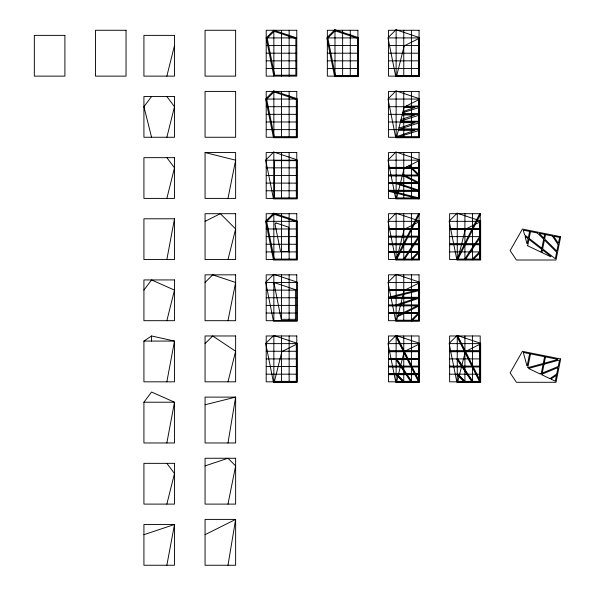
<?xml version="1.0" encoding="UTF-8"?>
<svg xmlns="http://www.w3.org/2000/svg" width="595" height="595" viewBox="0 0 595 595"><rect width="100%" height="100%" fill="white"/><g stroke="black" fill="none" stroke-linecap="round" stroke-linejoin="round"><path stroke-width="0.89" d="M418.597 106.007L406.794 106.245L406.675 105.761M418.597 113.645L402.518 113.645M418.597 121.268L400.613 121.209M418.597 128.937L400.271 128.892L418.597 122.972M418.597 173.777L418.173 173.956M401.045 119.498L414.916 115.058L402.183 114.954M396.887 136.121L397.215 136.426L414.916 130.342L398.36 130.238M403.142 111.109L403.47 111.414L414.916 107.42L404.079 107.353M227.989 442.97L235.635 397.118L205.067 397.118L205.067 442.97L235.635 442.97L235.635 397.118L205.067 404.756M227.989 565.25L235.635 519.398L205.067 519.398L205.067 565.25L235.635 565.25L235.635 519.398L205.067 534.682M166.853 259.546L174.491 218.789L143.923 218.789L143.923 259.546L174.491 259.546L174.491 218.789M166.853 381.826L174.491 341.069L151.569 335.974L143.923 341.069L143.923 381.826L174.491 381.826L174.491 341.069L143.923 341.069M166.853 442.97L174.491 402.213L151.569 392.023L143.923 402.213L143.923 442.97L174.491 442.97L174.491 402.213L143.923 402.213M166.853 565.25L174.491 524.493L143.923 524.493L143.923 565.25L174.491 565.25L174.491 524.493L143.923 534.682M227.989 198.41L235.635 160.196L205.067 152.558L205.067 198.41L235.635 198.41L235.635 152.558L205.067 152.558M227.989 320.69L235.635 282.476L212.705 274.838L205.067 282.476M227.989 504.106L235.635 465.9L227.989 458.254L205.067 465.9M527.215 243.429L528.129 238.848M528.397 237.509L529.58 231.581M527.698 245.683L528.91 239.629M529.178 238.283L530.48 231.76M541.1 251.945L541.621 249.342M541.889 247.996L543.629 239.294M543.919 237.859L544.574 234.579M541.941 252.429L542.402 250.116M542.67 248.777L544.365 240.276M544.656 238.833L545.474 234.757M527.215 365.709L529.58 353.861M527.802 367.457L530.48 354.04M555.38 258.49L556.615 252.287M556.905 250.845L558.132 244.724M558.467 243.028L559.56 237.576M541.257 373.422L542.997 364.728M543.265 363.381L544.574 356.859M541.941 374.709L542.03 374.248M542.32 372.805L544.016 364.304M544.284 362.965L545.474 357.037M555.336 380.971L556.392 375.69M556.734 373.995L557.954 367.874M558.244 366.431L559.486 360.228M398.97 127.784L399.297 128.089L414.916 122.704L400.271 122.6M166.853 76.13L174.491 45.562M166.853 137.267L174.491 106.698L166.853 96.509M166.853 198.41L174.491 167.842L166.853 157.653M166.853 320.69L174.491 290.122L151.569 279.933L143.923 290.122M166.853 504.106L174.491 473.538L166.853 463.349M227.989 259.546L235.635 228.978L220.351 213.694L205.067 221.34M227.989 381.826L235.635 351.258L212.705 335.974L205.067 343.62M402.733 112.752L418.597 107.688M400.643 121.09L418.597 115.333M395.72 259.346L418.642 213.486M396.538 259.755L419.468 213.903M456.856 259.346L479.786 213.486M457.674 259.755L480.604 213.903M403.388 259.294L418.672 236.371M404.154 259.807L419.438 236.877M464.531 259.294L479.815 236.371M465.29 259.807L480.574 236.877M151.569 96.509L143.923 106.698L151.569 137.267M266.203 37.916L273.849 30.278L296.779 37.916L266.203 37.916L273.849 76.13L273.849 30.278M411.086 259.227L418.731 251.581M411.74 259.874L419.378 252.228M411.086 320.363L418.731 312.725M472.229 259.227L479.868 251.581M411.74 321.017L419.378 313.372M472.876 259.874L480.522 252.228M406.675 166.898L406.794 167.381M549.973 378.561L556.667 374.091M551.089 378.911L556.161 375.534M409.955 165.261L409.888 165.67M397.906 315.469L418.85 304.997M397.616 316.637L419.259 305.815M540.178 373.943L541.167 373.534M542.528 372.976L558.155 366.542M542.119 374.136L557.746 367.703M395.98 304.967L418.91 297.329M396.27 305.837L419.2 298.199M527.988 367.636L543.161 363.5M544.477 363.143L557.508 359.588M528.873 368.35L542.811 364.549M544.128 364.185L559.293 360.049M409.71 167.381L409.896 166.972M388.371 297.314L418.947 289.676M388.595 298.207L419.163 290.568M417.37 175.019L417.526 174.603M416.069 182.665L416.165 182.189M413.131 168.296L412.952 168.735M414.678 190.311L414.774 189.827M413.28 197.949L413.339 197.451M406.794 175.942L406.675 176.425M327.347 37.916L357.915 37.916M388.483 37.916L419.059 37.916M266.203 45.562L296.779 45.562M327.347 45.562L357.915 45.562M388.483 45.562L419.059 45.562M266.203 53.2L296.779 53.2M327.347 53.2L357.915 53.2M388.483 53.2L419.059 53.2M266.203 60.846L296.779 60.846M327.347 60.846L357.915 60.846M388.483 60.846L419.059 60.846M266.203 68.484L296.779 68.484M327.347 68.484L357.915 68.484M388.483 68.484L419.059 68.484M266.203 99.06L296.779 99.06M388.483 99.06L419.059 99.06M266.203 106.698L296.779 106.698M388.483 106.698L419.059 106.698M266.203 114.344L296.779 114.344M388.483 114.344L419.059 114.344M266.203 121.982L296.779 121.982M388.483 121.982L419.059 121.982M266.203 129.628L296.779 129.628M388.483 129.628L419.059 129.628M266.203 160.196L296.779 160.196M388.483 160.196L419.059 160.196M388.483 167.381L419.059 167.381M266.203 167.842L296.779 167.842M388.483 167.842L419.059 167.842M388.483 168.296L419.059 168.296M388.483 175.027L419.059 175.027M266.203 175.48L296.779 175.48M388.483 175.48L419.059 175.48M388.483 175.942L419.059 175.942M388.483 182.665L419.059 182.665M266.203 183.126L296.779 183.126M388.483 183.126L419.059 183.126M388.483 183.58L419.059 183.58M388.483 190.311L419.059 190.311M266.203 190.764L296.779 190.764M388.483 190.764L419.059 190.764M388.483 191.226L419.059 191.226M266.203 221.34L296.779 221.34M388.483 221.34L419.059 221.34M449.627 221.34L480.195 221.34M388.483 228.525L419.059 228.525M449.627 228.525L480.195 228.525M266.203 228.978L296.779 228.978M388.483 228.978L419.059 228.978M449.627 228.978L480.195 228.978M388.483 229.439L419.059 229.439M449.627 229.439L480.195 229.439M388.483 236.163L419.059 236.163M266.203 236.624L296.779 236.624M388.483 236.624L419.059 236.624M449.627 236.624L480.195 236.624M388.483 237.078L419.059 237.078M388.483 243.809L419.059 243.809M449.627 243.809L480.195 243.809M266.203 244.262L296.779 244.262M388.483 244.262L419.059 244.262M449.627 244.262L480.195 244.262M388.483 244.724L419.059 244.724M449.627 244.724L480.195 244.724M388.483 251.447L419.059 251.447M266.203 251.908L296.779 251.908M388.483 251.908L419.059 251.908M449.627 251.908L480.195 251.908M388.483 252.369L419.059 252.369M266.203 282.476L296.779 282.476M388.483 282.476L419.059 282.476M388.483 289.661L419.059 289.661M266.203 290.122L296.779 290.122M388.483 290.122L419.059 290.122M388.483 290.576L419.059 290.576M388.483 297.307L419.059 297.307M266.203 297.76L296.779 297.76M388.483 297.76L419.059 297.76M388.483 298.221L419.059 298.221M388.483 304.945L419.059 304.945M266.203 305.406L296.779 305.406M388.483 305.406L419.059 305.406M388.483 305.86L419.059 305.86M388.483 312.591L419.059 312.591M266.203 313.044L296.779 313.044M388.483 313.044L419.059 313.044M388.483 313.505L419.059 313.505M266.203 343.62L296.779 343.62M388.483 343.62L419.059 343.62M449.627 343.62L480.195 343.62M388.483 350.805L419.059 350.805M449.627 350.805L480.195 350.805M266.203 351.258L296.779 351.258M388.483 351.258L419.059 351.258M449.627 351.258L480.195 351.258M388.483 351.719L419.059 351.719M449.627 351.719L480.195 351.719M388.483 358.443L419.059 358.443M266.203 358.904L296.779 358.904M388.483 358.904L419.059 358.904M449.627 358.904L480.195 358.904M388.483 359.358L419.059 359.358M388.483 366.089L419.059 366.089M449.627 366.089L480.195 366.089M266.203 366.542L296.779 366.542M388.483 366.542L419.059 366.542M449.627 366.542L480.195 366.542M388.483 367.003L419.059 367.003M449.627 367.003L480.195 367.003M388.483 373.727L419.059 373.727M266.203 374.188L296.779 374.188M388.483 374.188L419.059 374.188M449.627 374.188L480.195 374.188M388.483 374.649L419.059 374.649M419.059 381.826L388.483 381.826L388.483 335.974L419.059 335.974L419.059 381.826L396.129 335.974L396.129 381.826M480.195 381.826L449.627 381.826L449.627 335.974L480.195 335.974L480.195 381.826L457.265 335.974L457.265 381.826M400.502 136.813L400.442 136.315L418.597 130.617M523.54 230.22L529.461 231.403M530.666 231.641L537.374 232.987M539.539 233.418L544.455 234.4M545.652 234.638L552.294 235.97M553.99 236.304L559.441 237.398M523.54 352.5L529.461 353.683M530.666 353.921L544.455 356.68M545.652 356.918L557.5 359.291M388.595 190.326L419.163 197.964M388.371 191.211L418.947 198.856M396.27 182.687L419.2 190.333M395.98 183.558L418.91 191.203M527.78 245.854L540.885 252.057M542.023 252.592L550.799 256.75M528.843 368.632L540.052 373.943M542.023 374.872L549.817 378.569M551.111 379.179L555.12 381.083M402.607 174.387L419.259 182.717M402.287 175.25L418.85 183.535M524.597 234.832L528.152 237.598M529.23 238.439L541.643 248.085M542.722 248.926L555.135 258.58M525.326 236.557L528.077 238.699M529.156 239.532L541.562 249.186M542.64 250.026L550.955 256.49M539.397 233.671L543.659 237.933M544.7 238.974L556.645 250.926M537.456 233.024L543.585 239.16M544.626 240.201L556.578 252.146M409.531 165.313L419.378 175.161M408.772 165.849L418.731 175.808M457.592 373.861L465.238 381.507M457.265 374.188L464.911 381.826L464.911 335.974M456.945 374.515L464.583 382.154M396.448 373.861L404.094 381.507M396.129 374.188L403.767 381.826L403.767 335.974M395.801 374.515L403.447 382.154M553.833 236.542L558.192 243.08M552.391 236.037L558.11 244.605M457.652 358.651L472.936 381.573M457.265 358.904L472.549 381.826L472.549 335.974M456.886 359.157L472.17 382.087M396.508 358.651L411.792 381.573M396.129 358.904L411.413 381.826L411.413 335.974M395.749 359.157L411.033 382.087M457.674 335.773L480.604 381.626M456.856 336.182L479.786 382.035M396.538 335.773L419.468 381.626M395.72 336.182L418.642 382.035M523.362 230.406L524.545 234.75M525.08 236.721L526.917 243.444M523.362 352.686L526.917 365.724M472.549 213.694L472.549 259.546M464.911 213.694L464.911 259.546M457.265 213.694L457.265 259.546M411.413 30.278L411.413 76.13M411.413 91.414L411.413 137.267M411.413 152.558L411.413 198.41M411.413 213.694L411.413 259.546M411.413 274.838L411.413 320.69M403.767 30.278L403.767 76.13M403.767 91.414L403.767 137.267M403.767 152.558L403.767 198.41M403.767 213.694L403.767 259.546M403.767 274.838L403.767 320.69M396.129 30.278L396.129 76.13M396.129 91.414L396.129 137.267M396.129 152.558L396.129 198.41M396.129 213.694L396.129 259.546M396.129 274.838L396.129 320.69M350.269 30.278L350.269 76.13M342.631 30.278L342.631 76.13M334.985 30.278L334.985 76.13M289.133 30.278L289.133 76.13M289.133 91.414L289.133 137.267M289.133 152.558L289.133 198.41M289.133 213.694L289.133 259.546M289.133 274.838L289.133 320.69M289.133 335.974L289.133 381.826M281.487 30.278L281.487 76.13M281.487 91.414L281.487 137.267M281.487 152.558L281.487 198.41M281.487 213.694L281.487 259.546M281.487 274.838L281.487 320.69M281.487 335.974L281.487 381.826M273.849 91.414L273.849 137.267M273.849 152.558L273.849 198.41M273.849 213.694L273.849 259.546M273.849 274.838L273.849 320.69M273.849 335.974L273.849 381.826M151.569 335.974L151.569 341.069M560.668 236.706L556.005 260.008L516.415 260.008L510.131 250.577L522.425 229.06L560.668 236.706M560.668 358.986L556.005 382.288L516.415 382.288L510.131 372.857L522.425 351.34L560.668 358.986M281.881 351.578L274.436 381.373L296.317 381.373L296.317 344.356L281.881 351.578M404.161 45.874L396.716 75.669L418.597 75.669L418.597 38.66L404.161 45.874M404.161 107.018L396.716 136.813L418.597 136.813L418.597 99.796L404.161 107.018M404.161 168.154L396.716 197.949L418.597 197.949L418.597 160.94L404.161 168.154M404.161 229.298L396.716 259.093L418.597 259.093L418.597 222.076L404.161 229.298M404.161 290.434L396.716 320.229L418.597 320.229L418.597 283.22L404.161 290.434M404.161 351.578L396.716 381.373L418.597 381.373L418.597 344.356L404.161 351.578M465.305 229.298L457.853 259.093L479.734 259.093L479.734 222.076L465.305 229.298M465.305 351.578L457.853 381.373L479.734 381.373L479.734 344.356L465.305 351.578M274.094 31.327L267.2 38.221L274.6 75.215L295.856 75.215L295.856 38.578L274.094 31.327M273.722 90.894L265.705 98.904L273.469 137.728L297.232 137.728L297.232 98.725L273.722 90.894M334.866 29.75L326.848 37.768L334.613 76.591L358.376 76.591L358.376 37.589L334.866 29.75M273.968 91.942L266.701 99.209L274.221 136.813L296.317 136.813L296.317 99.387L273.968 91.942M335.111 30.799L327.845 38.065L335.364 75.669L357.454 75.669L357.454 38.251L335.111 30.799M273.722 152.03L265.705 160.048L273.469 198.871L297.232 198.871L297.232 159.869L273.722 152.03M396.002 29.75L387.985 37.768L395.749 76.591L419.512 76.591L419.512 37.589L396.002 29.75M273.722 213.174L265.705 221.184L273.469 260.008L297.232 260.008L297.232 221.005L273.722 213.174M396.002 90.894L387.985 98.904L395.749 137.728L419.512 137.728L419.512 98.725L396.002 90.894M273.968 214.222L266.701 221.489L274.221 259.093L296.317 259.093L296.317 221.667L273.968 214.222M276.035 222.961L275.002 224.003L280.49 251.447L288.672 251.447L288.672 227.178L276.035 222.961M273.722 274.31L265.705 282.328L273.469 321.151L297.232 321.151L297.232 282.149L273.722 274.31M396.002 152.03L387.985 160.048L395.749 198.871L419.512 198.871L419.512 159.869L396.002 152.03M273.722 335.454L265.705 343.464L273.469 382.288L297.232 382.288L297.232 343.285L273.722 335.454M396.002 213.174L387.985 221.184L395.749 260.008L419.512 260.008L419.512 221.005L396.002 213.174M396.002 274.31L387.985 282.328L395.749 321.151L419.512 321.151L419.512 282.149L396.002 274.31M457.146 213.174L449.128 221.184L456.893 260.008L480.656 260.008L480.656 221.005L457.146 213.174M396.002 335.454L387.985 343.464L395.749 382.288L419.512 382.288L419.512 343.285L396.002 335.454M457.146 335.454L449.128 343.464L456.893 382.288L480.656 382.288L480.656 343.285L457.146 335.454M126.043 30.278L95.468 30.278L95.468 76.13L126.043 76.13L126.043 30.278M235.635 30.278L205.067 30.278L205.067 76.13L235.635 76.13L235.635 30.278M296.779 30.278L266.203 30.278L266.203 76.13L296.779 76.13L296.779 30.278M357.915 30.278L327.347 30.278L327.347 76.13L357.915 76.13L357.915 30.278M419.059 30.278L388.483 30.278L388.483 76.13L419.059 76.13L419.059 30.278M64.9 35.373L34.331 35.373L34.331 76.13L64.9 76.13L64.9 35.373M174.491 35.373L143.923 35.373L143.923 76.13L174.491 76.13L174.491 35.373M235.635 91.414L205.067 91.414L205.067 137.267L235.635 137.267L235.635 91.414M296.779 91.414L266.203 91.414L266.203 137.267L296.779 137.267L296.779 91.414M419.059 91.414L388.483 91.414L388.483 137.267L419.059 137.267L419.059 91.414M174.491 96.509L143.923 96.509L143.923 137.267L174.491 137.267L174.491 96.509M296.779 152.558L266.203 152.558L266.203 198.41L296.779 198.41L296.779 152.558M419.059 152.558L388.483 152.558L388.483 198.41L419.059 198.41L419.059 152.558M174.491 157.653L143.923 157.653L143.923 198.41L174.491 198.41L174.491 157.653M296.317 160.657L274.302 160.657L274.302 197.949L296.317 197.949L296.317 160.657M235.635 213.694L205.067 213.694L205.067 259.546L235.635 259.546L235.635 213.694M296.779 213.694L266.203 213.694L266.203 259.546L296.779 259.546L296.779 213.694M419.059 213.694L388.483 213.694L388.483 259.546L419.059 259.546L419.059 213.694M480.195 213.694L449.627 213.694L449.627 259.546L480.195 259.546L480.195 213.694M235.635 274.838L205.067 274.838L205.067 320.69L235.635 320.69L235.635 274.838M296.779 274.838L266.203 274.838L266.203 320.69L296.779 320.69L296.779 274.838M419.059 274.838L388.483 274.838L388.483 320.69L419.059 320.69L419.059 274.838M174.491 279.933L143.923 279.933L143.923 320.69L174.491 320.69L174.491 279.933M295.403 319.314L281.212 319.314L273.849 282.476L295.403 289.661L295.403 319.314M235.635 335.974L205.067 335.974L205.067 381.826L235.635 381.826L235.635 335.974M296.779 335.974L266.203 335.974L266.203 381.826L296.779 381.826L296.779 335.974M235.635 458.254L205.067 458.254L205.067 504.106L235.635 504.106L235.635 458.254M174.491 463.349L143.923 463.349L143.923 504.106L174.491 504.106L174.491 463.349"/></g></svg>
